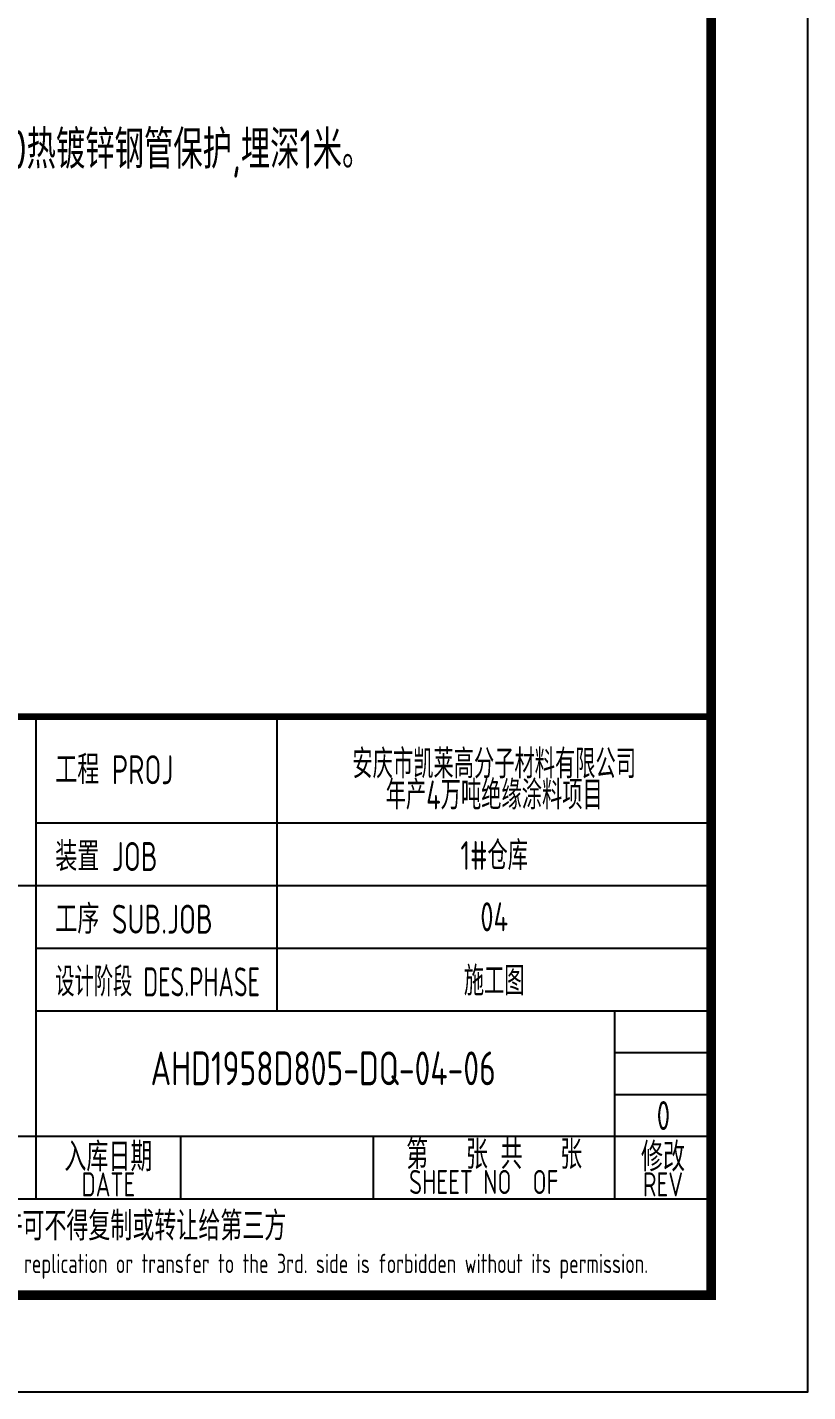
# Model space of a CAD drawing. Extents: x 4532298 to 10139194, y -639876 to -207028.
# Drawn here: x 4916715 to 4924805, y -350159 to -336009 of the extents above; entities that cross this region are included whole.
import ezdxf
from ezdxf.enums import TextEntityAlignment as Align

# ---------------------------------------------------------------- set-up
doc = ezdxf.new("R2010")
doc.units = 0
doc.header["$LTSCALE"] = 1000
doc.header["$MEASUREMENT"] = 0
doc.layers.get('0').update_dxf_attribs({"linetype": 'CONTINUOUS'})
for name, color, linetype in [('AXIS', 3, 'CONTINUOUS'), ('PUB_TITLE', 4, 'CONTINUOUS'), ('电气', 3, 'CONTINUOUS')]:
    doc.layers.add(name, color=color, linetype=linetype)
doc.styles.add('AHD', font='sceie.shx', dxfattribs={"width": 0.7, "bigfont": 'sceic.shx'})
doc.styles.add('sceie', font='sceie.shx', dxfattribs={"width": 0.7, "bigfont": 'sceic.shx'})
doc.styles.add('TSSD_Rein', font='Tssdeng.shx', dxfattribs={"width": 0.7, "bigfont": 'hztxt.shx'})

msp = doc.modelspace()

# ---------------------------------------------------------------- linework, layer by layer
for p, q in [((4916805.2, -348158.8), (4916805.2, -343158.8)), ((4919305.2, -346208.8), (4919305.2, -343158.8)), ((4923805.2, -349158.8), (4923805.2, -343158.8)), ((4916805.2, -344258.8), (4923805.2, -344258.8)), ((4905805.2, -344908.8), (4923805.2, -344908.8)), ((4916805.2, -345558.8), (4923805.2, -345558.8)), ((4916805.2, -346208.8), (4923805.2, -346208.8)), ((4922805.2, -348158.8), (4922805.2, -346208.8)), ((4922805.2, -346642.2), (4923805.2, -346642.2)), ((4922805.2, -347075.5), (4923805.2, -347075.5)), ((4905805.2, -347508.8), (4923805.2, -347508.8)), ((4918305.2, -348158.8), (4918305.2, -347508.8)), ((4920305.2, -348158.8), (4920305.2, -347508.8)), ((4905805.2, -348158.8), (4923805.2, -348158.8)), ((4905805.2, -349158.8), (4923805.2, -349158.8))]:
    msp.add_line(p, q)
msp.add_lwpolyline([(4923805.2, -343158.8, 70, 70, 0), (4905805.2, -343158.8, 70, 70, 0), (4905805.2, -349158.8, 0, 0, 0)], format="xyseb")
at = {"layer": 'PUB_TITLE', "color": 4}
msp.add_lwpolyline([(4840705.2, -350158.8), (4924805.2, -350158.8), (4924805.2, -290758.8), (4840705.2, -290758.8)], close=True, dxfattribs=at)
at = {"layer": 'PUB_TITLE', "color": 4, "const_width": 100}
msp.add_lwpolyline([(4843205.2, -349158.8), (4923805.2, -349158.8), (4923805.2, -291758.8), (4843205.2, -291758.8)], close=True, dxfattribs=at)

# ---------------------------------------------------------------- texts
at = {"style": 'AHD'}
for s, width, p in [('工程 PROJ', 0.8, (4917005.2, -343858.8)), ('工程 PROJ', 0.8, (4917005.2, -343858.8)), ('装置 JOB', 0.8, (4917005.2, -344758.8)), ('装置 JOB', 0.8, (4917005.2, -344758.8)), ('工序 SUB.JOB', 0.8, (4917005.2, -345408.8)), ('工序 SUB.JOB', 0.8, (4917005.2, -345408.8)), ('设计阶段 DES.PHASE', 0.7, (4917005.2, -346058.8)), ('设计阶段 DES.PHASE', 0.7, (4917005.2, -346058.8))]:
    msp.add_text(s, height=300, dxfattribs=dict(at, width=width)).set_placement(p)
at = {"style": 'AHD', "width": 0.8}
for s, height, p in [('入库日期', 300, (4917555.2, -347708.8)), ('入库日期', 300, (4917555.2, -347708.8)), ('第   张 共   张', 300, (4921555.2, -347683.8)), ('修改', 300, (4923305.2, -347708.8)), ('修改', 300, (4923305.2, -347708.8)), ('DATE', 250, (4917555.2, -348008.8)), ('DATE', 250, (4917555.2, -348008.8)), ('SHEET NO  OF  ', 250, (4921555.2, -347983.8)), ('SHEET NO  OF  ', 250, (4921555.2, -347983.8)), ('REV', 250, (4923305.2, -348008.8)), ('REV', 250, (4923305.2, -348008.8)), ('本文件专有权属安徽华东化工医药工程有限责任公司所有,未经许可不得复制或转让给第三方', 300, (4914805.2, -348458.8)), ('本文件专有权属安徽华东化工医药工程有限责任公司所有,未经许可不得复制或转让给第三方', 300, (4914805.2, -348458.8)), ('The proprietary right of this document belongs to Anhui Huadong Chemical And Medical Engineering  Co.,Ltd.  and any replication or transfer to the 3rd. side is forbidden without its permission. ', 200, (4914805.2, -348858.8))]:
    msp.add_text(s, height=height, dxfattribs=at).set_placement(p, align=Align.MIDDLE)
at = {"width": 0.8}
for tag, text, height, style, p in [('AHD1958D805-DQ-04-06', '200320-02-040', 350, 'sceie', (4919781.8, -346805.1)), ('0', '0', 300, 'AHD', (4923309.3, -347295)), ('0', '0', 300, 'AHD', (4923309.3, -347295))]:
    msp.add_attdef(tag, text=text, height=height, dxfattribs=dict(at, style=style)).set_placement(p, align=Align.MIDDLE)
at = {"layer": 'AXIS', "style": 'TSSD_Rein', "width": 0.7}
for s, p in [('安庆市凯莱高分子材料有限公司', (4921555.2, -343631.3)), ('年产4万吨绝缘涂料项目', (4921555.2, -343954.3)), ('1#仓库', (4921555.2, -344583.8)), ('04', (4921555.2, -345233.8)), ('施工图', (4921555.2, -345883.8))]:
    msp.add_text(s, height=300, dxfattribs=at).set_placement(p, align=Align.MIDDLE)
at = {"layer": '电气', "color": 0, "style": 'sceie', "width": 0.8}
msp.add_text('3. 按图中所示路径敷设接地干线明敷设，门口过车处穿SC100热镀锌钢管保护,埋深1米。', height=399.996, dxfattribs=at).set_placement((4908349.3, -337476.1))

doc.saveas('drawing.dxf')
